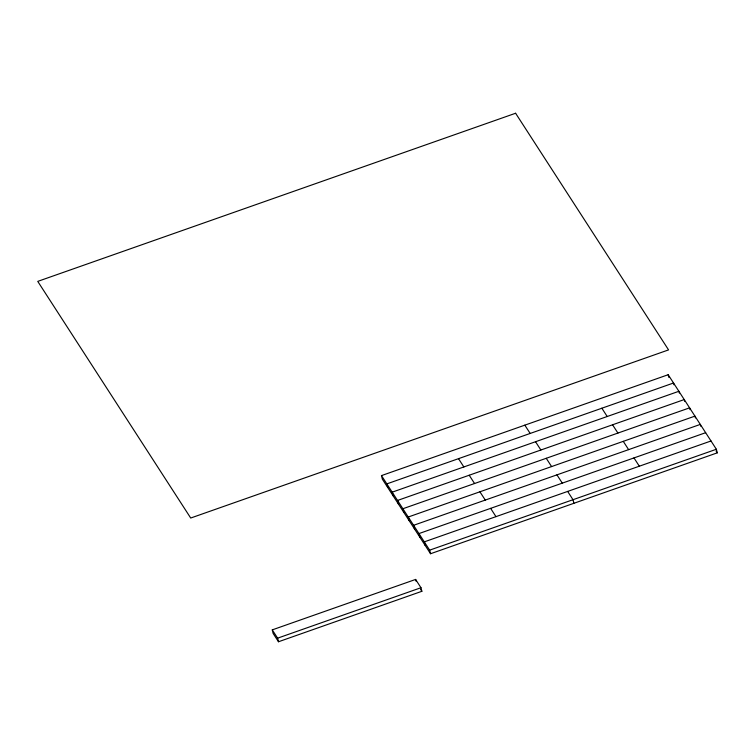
<?xml version="1.0" encoding="UTF-8"?>
<svg xmlns="http://www.w3.org/2000/svg" width="755" height="755" viewBox="0 0 755 755"><rect width="100%" height="100%" fill="white"/><g stroke="black" fill="none" stroke-linecap="round" stroke-linejoin="round"><path stroke-width="1.13" d="M381.473 475.603L668.175 374.716L716.363 449.263L717.25 452.849L430.539 553.736L382.36 479.189L381.473 475.603L429.652 550.15L430.539 553.736M705.651 432.7L418.95 533.577L419.837 537.173M711.012 440.977L424.301 541.863L425.188 545.45M429.652 550.15L716.363 449.263M272.262 629.878L415.618 579.434L420.969 587.72L421.856 591.307L278.51 641.75L273.15 633.464L272.262 629.878L277.614 638.164L278.51 641.75M277.614 638.164L420.969 587.72M716.061 451.009L717.25 452.849M601.858 408.219L607.209 416.505M612.56 424.791L617.92 433.068M623.271 441.354L628.622 449.64M633.973 457.917L639.334 466.203M524.819 425.159L530.18 433.445M535.531 441.722L540.882 450.008M546.242 458.294L551.594 466.571M556.945 474.857L562.296 483.143M567.656 491.42L573.007 499.706L573.894 503.292M458.502 458.662L463.853 466.949M469.204 475.235L474.565 483.511M479.916 491.798L485.267 500.074M490.627 508.36L495.978 516.647M420.667 589.466L421.856 591.307M700.744 426.207L700.3 424.414L413.589 525.301L414.486 528.887M695.393 417.93L694.949 416.128L408.238 517.015L409.125 520.61M690.032 409.644L689.589 407.851L402.887 508.738L403.774 512.324M684.681 401.358L684.238 399.565L397.536 500.452L398.423 504.038M679.33 393.081L678.887 391.288L392.175 492.166L393.062 495.761M673.979 384.795L673.535 383.002L386.824 483.889L387.711 487.475M668.175 374.716L668.845 377.415M415.618 579.434L416.062 581.227M515.599 113.25L37.75 281.389L190.713 518.034L668.562 349.895L515.599 113.25"/></g></svg>
